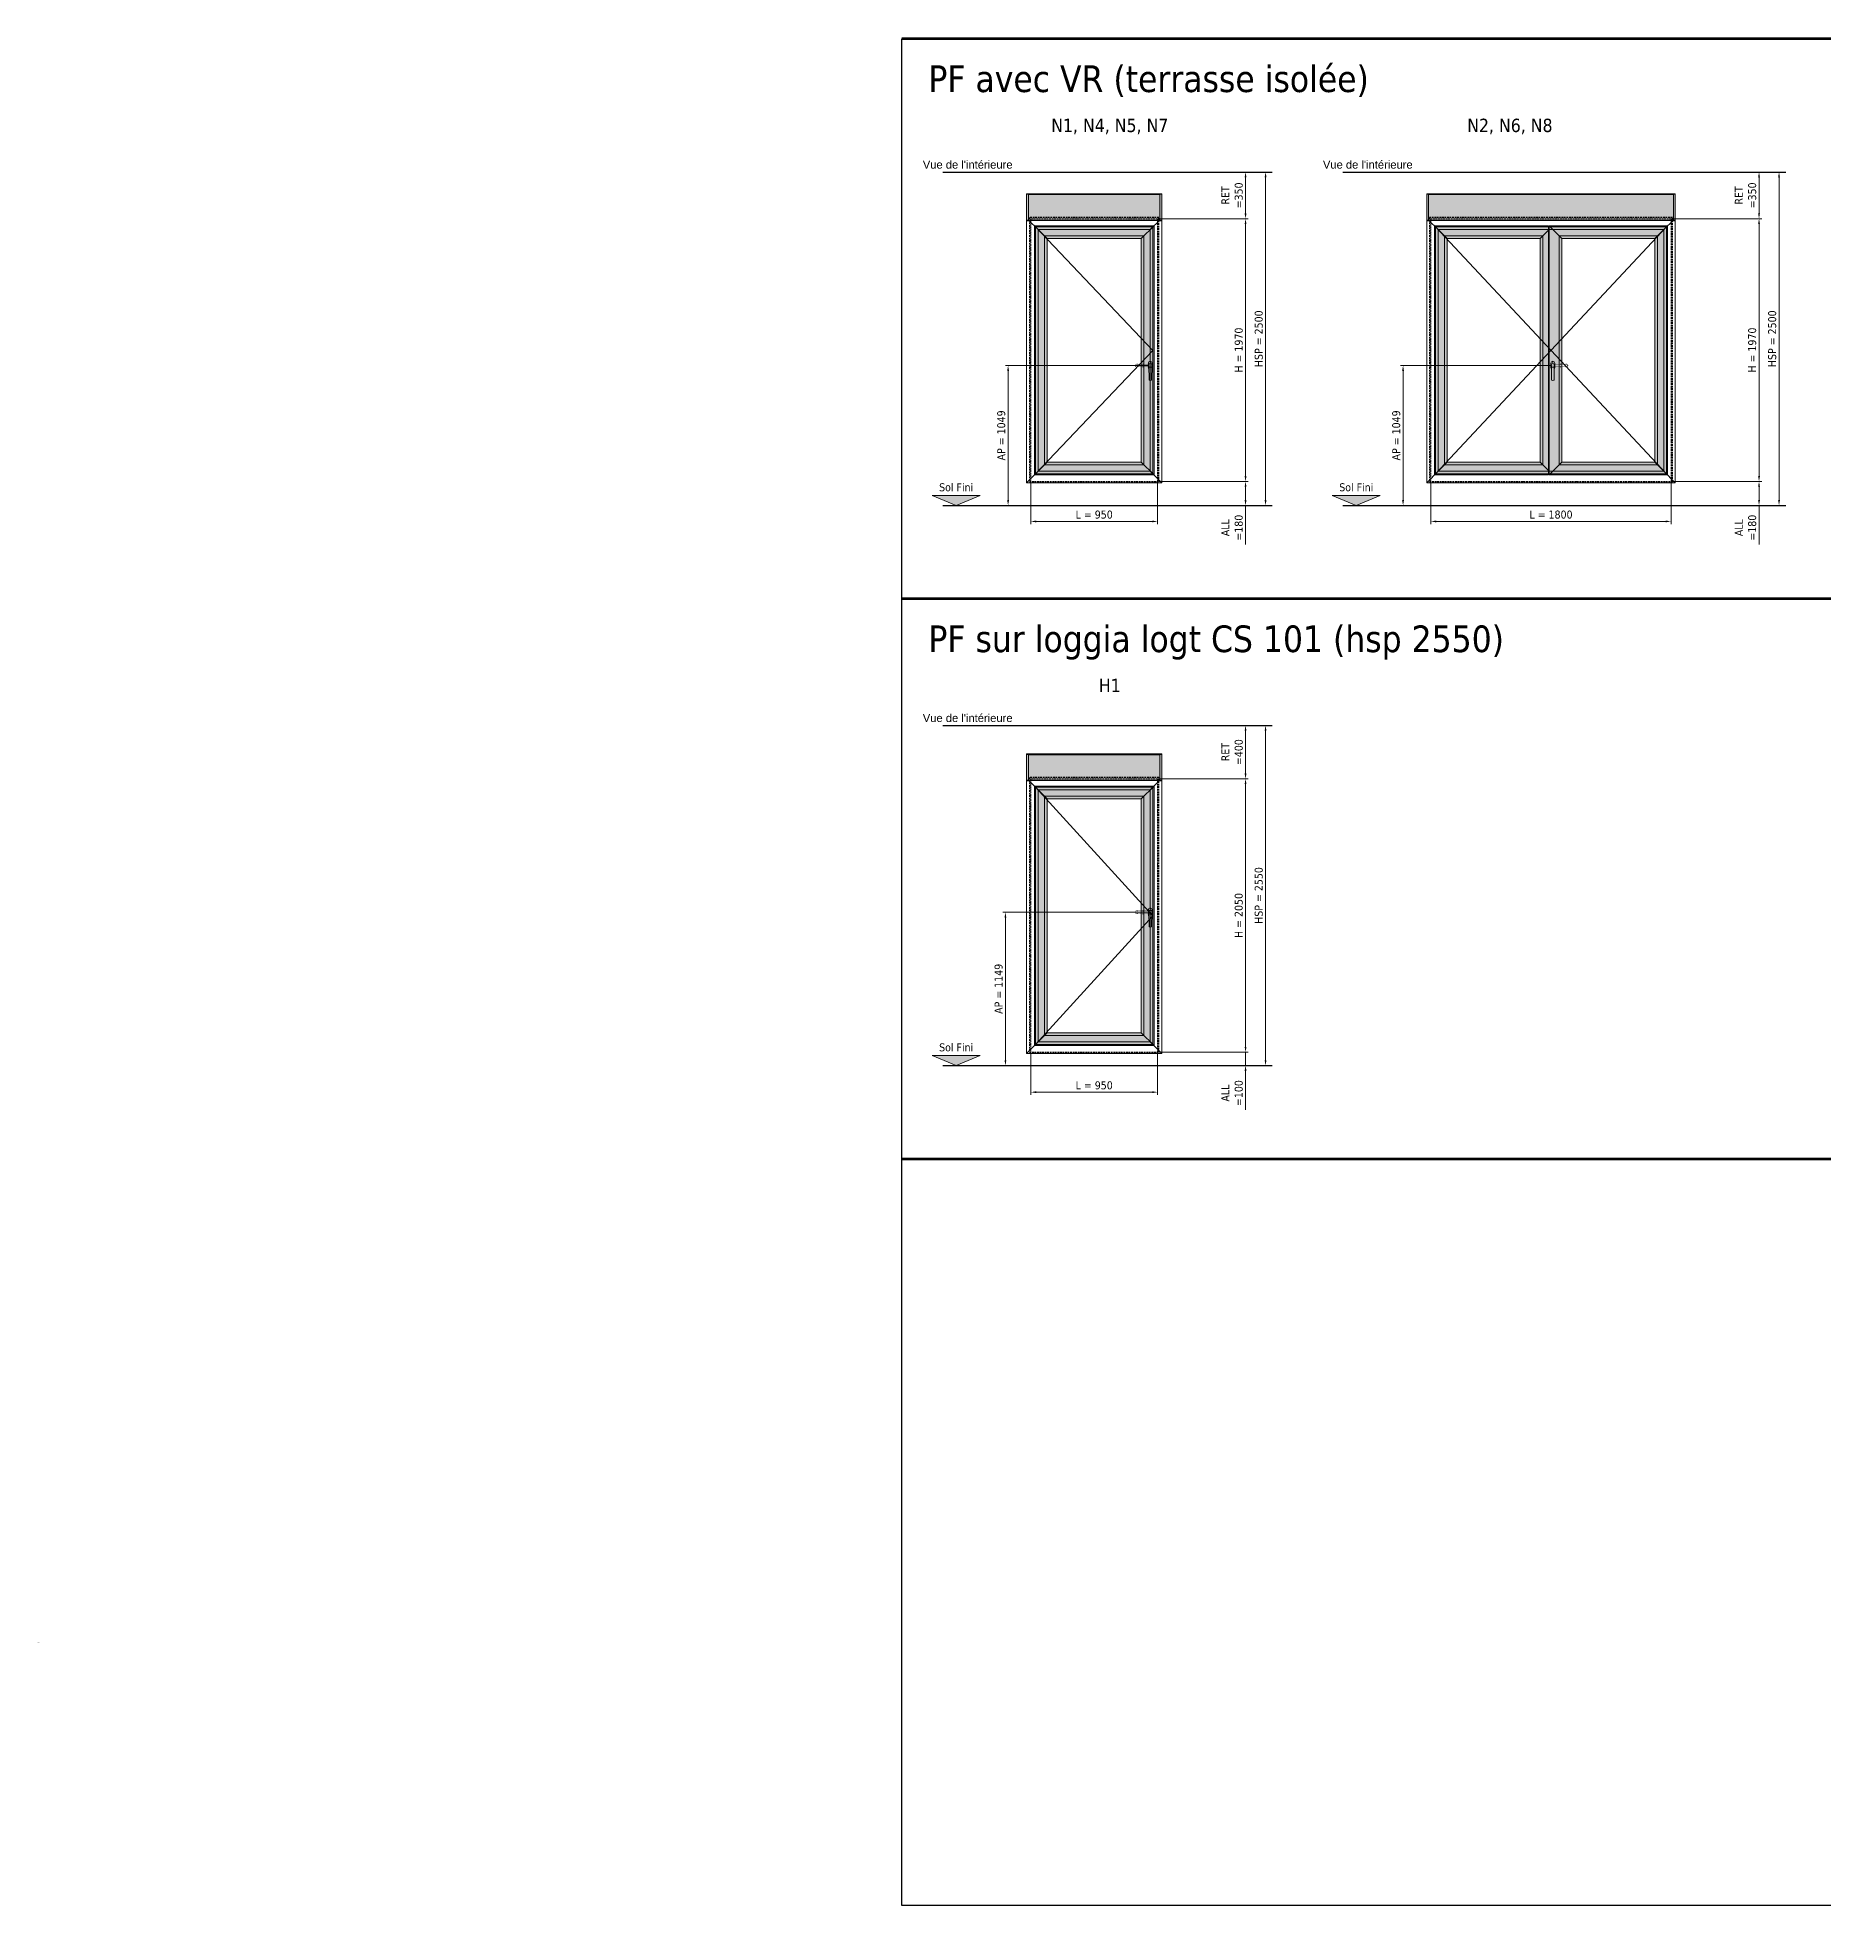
# Model space of a CAD drawing. Header units: millimetres. Extents: x -20000 to 230000, y -17405 to 24510.
# Drawn here: x 24019 to 37412, y 10500 to 24510 of the extents above; entities that cross this region are included whole.
import ezdxf
from ezdxf.enums import TextEntityAlignment as Align

# ---------------------------------------------------------------- set-up
doc = ezdxf.new("R2010")
doc.units = ezdxf.units.MM
doc.header["$PDMODE"] = 35
doc.header["$PDSIZE"] = 0.5
for name, pattern in [('ACAD_ISO07W100', [3, 0, -3]), ('AXES', [50.8, 31.75, -6.35, 6.35, -6.35]), ('CACHE', [9.525, 6.35, -3.175]), ('POINTILLE', [6.35, 0, -6.35])]:
    doc.linetypes.add(name, pattern=pattern)
doc.layers.get('0').update_dxf_attribs({"lineweight": 13})
doc.layers.get('Defpoints').update_dxf_attribs({"true_color": 0xc2a584})
doc.layers.add('0 - Invisible', color=43, linetype='Continuous', lineweight=0, plot=False)
doc.layers.add('Non visible', color=163, linetype='Continuous', lineweight=25, plot=False)
for name, color, linetype, lineweight in [('1 - Axe', 1, 'AXES', 0), ('1 - BETON', 251, 'Continuous', 25), ('1 - Cotation', 32, 'Continuous', 13), ('1 - Isolant', 132, 'Continuous', 13), ('1 - PVC', 7, 'Continuous', 13), ('1 - Texte', 7, 'Continuous', 13), ('Repère coupe et élévation', 145, 'Continuous', 13), ('Texte', 7, 'Continuous', 13)]:
    doc.layers.add(name, color=color, linetype=linetype, lineweight=lineweight)
doc.layers.add('1 - Cache', color=7, linetype='Continuous', lineweight=0, true_color=0xffffff)
doc.styles.get("Standard").update_dxf_attribs({"font": 'ARIALUNI.TTF'})
doc.styles.add('Texte Poralu', font='tahomabd.ttf')
doc.dimstyles.new('100 - 5000', dxfattribs={"dimtxt": 60, "dimasz": 40, "dimexe": 20, "dimexo": 10, "dimgap": 20, "dimtad": 1, "dimdec": 1, "dimtxsty": 'Texte Poralu', "dimcen": 40, "dimazin": 0, "dimtfac": 1, "dimtdec": 1, "dimtmove": 0, "dimatfit": 3, "dimfxl": 1, "dimarcsym": 0})

# ---------------------------------------------------------------- blocks, each defined once
blk = doc.blocks.new('Règle pour élévation')
at = {"const_width": 20}
blk.add_lwpolyline([(0, 0), (20250, 0)], dxfattribs=at)
at = {"layer": 'Defpoints', "color": 2}
for p in [(500, 0), (1000, 0), (1500, 0), (2000, 0), (2500, 0), (3000, 0), (3500, 0), (4000, 0), (4500, 0), (5000, 0), (5500, 0), (6000, 0), (6500, 0), (7000, 0), (7500, 0), (8000, 0), (8500, 0), (9000, 0), (9500, 0), (10000, 0), (10500, 0), (11000, 0), (11500, 0), (12000, 0), (12500, 0), (13000, 0), (13500, 0), (14000, 0), (14500, 0), (15000, 0), (15500, 0), (16000, 0), (16500, 0), (17000, 0), (17500, 0), (18000, 0), (18500, 0), (19000, 0), (19500, 0), (20000, 0)]:
    blk.add_point(p, dxfattribs=at)
blk = doc.blocks.new('Cartouche - Indice B')
at = {"insert": (0, 0), "char_height": 10, "attachment_point": 5, "style": 'Texte Poralu'}
blk.add_mtext('B', dxfattribs=at)
blk = doc.blocks.new('Cartouche - Indice C')
at = {"insert": (0, 0), "char_height": 10, "attachment_point": 5, "style": 'Texte Poralu'}
blk.add_mtext('C', dxfattribs=at)
blk = doc.blocks.new('Cartouche - Indice B - Date')
at = {"insert": (0, 0), "char_height": 1.5, "attachment_point": 5, "style": 'Texte Poralu'}
blk.add_mtext('05/06/2015', dxfattribs=at)
blk = doc.blocks.new('Cartouche - Indice C - Date')
at = {"insert": (0, 0), "char_height": 10, "attachment_point": 5, "style": 'Texte Poralu'}
blk.add_mtext('25/09/2015', dxfattribs=at)
blk = doc.blocks.new('Cartouche - Indice B - Projeteur')
at = {"insert": (0, 0), "char_height": 10, "attachment_point": 5, "style": 'Texte Poralu'}
blk.add_mtext('M. Branchu', dxfattribs=at)
blk = doc.blocks.new('Cartouche - Indice C - Projeteur')
at = {"insert": (0, 0), "char_height": 10, "attachment_point": 5, "style": 'Texte Poralu'}
blk.add_mtext('M. Branchu', dxfattribs=at)
blk = doc.blocks.new('*D1903')
at = {"layer": '1 - Cotation', "color": 0, "lineweight": -2, "transparency": 16777216}
for p, q in [((2710, 2500), (2700, 2500)), ((2720, 2460), (2720, 40)), ((2710, 0), (2700, 0))]:
    blk.add_line(p, q, dxfattribs=at)
at = {"layer": '1 - Cotation', "color": 0, "transparency": 16777216}
for points in [[(2713, 2460), (2727, 2460), (2720, 2500)], [(2713, 40), (2727, 40), (2720, 0)]]:
    blk.add_solid(points, dxfattribs=at)
at = {"layer": 'Defpoints', "color": 0, "transparency": 16777216}
for p in [(2720, 2500), (2720, 0), (2720, 0)]:
    blk.add_point(p, dxfattribs=at)
at = {"layer": '1 - Cotation', "color": 0, "transparency": 16777216, "insert": (2669, 1250), "char_height": 60, "attachment_point": 5, "rotation": 90, "style": 'Texte Poralu'}
blk.add_mtext('HSP = 2500', dxfattribs=at)
blk = doc.blocks.new('*D1904')
at = {"layer": '1 - Cotation', "color": 0, "lineweight": -2, "transparency": 16777216}
for p, q in [((1920, 180), (2590, 180)), ((2560, 0), (2550, 0)), ((2570, 140), (2570, 40)), ((2570, 0), (2570, -293))]:
    blk.add_line(p, q, dxfattribs=at)
at = {"layer": '1 - Cotation', "color": 0, "transparency": 16777216}
for points in [[(2563, 140), (2577, 140), (2570, 180)], [(2563, 40), (2577, 40), (2570, 0)]]:
    blk.add_solid(points, dxfattribs=at)
at = {"layer": 'Defpoints', "color": 0, "transparency": 16777216}
for p in [(1910, 180), (2570, 0), (2570, 0)]:
    blk.add_point(p, dxfattribs=at)
at = {"layer": '1 - Cotation', "color": 0, "transparency": 16777216, "insert": (2469, -167), "char_height": 60, "attachment_point": 5, "rotation": 90, "style": 'Texte Poralu'}
blk.add_mtext('ALL\\P=180', dxfattribs=at)
blk = doc.blocks.new('*D1905')
at = {"layer": '1 - Cotation', "color": 0, "lineweight": -2, "transparency": 16777216}
for p, q in [((1920, 2150), (2590, 2150)), ((2570, 220), (2570, 2110)), ((1920, 180), (2590, 180))]:
    blk.add_line(p, q, dxfattribs=at)
at = {"layer": '1 - Cotation', "color": 0, "transparency": 16777216}
for points in [[(2563, 2110), (2577, 2110), (2570, 2150)], [(2563, 220), (2577, 220), (2570, 180)]]:
    blk.add_solid(points, dxfattribs=at)
at = {"layer": 'Defpoints', "color": 0, "transparency": 16777216}
for p in [(1910, 2150), (2570, 2150), (1910, 180)]:
    blk.add_point(p, dxfattribs=at)
at = {"layer": '1 - Cotation', "color": 0, "transparency": 16777216, "insert": (2519, 1165), "char_height": 60, "attachment_point": 5, "rotation": 90, "style": 'Texte Poralu'}
blk.add_mtext('H = 1970', dxfattribs=at)
blk = doc.blocks.new('*D1906')
at = {"layer": '1 - Cotation', "color": 0, "lineweight": -2, "transparency": 16777216}
for p, q in [((2560, 2500), (2550, 2500)), ((2570, 2460), (2570, 2190)), ((1930, 2150), (2590, 2150))]:
    blk.add_line(p, q, dxfattribs=at)
at = {"layer": '1 - Cotation', "color": 0, "transparency": 16777216}
for points in [[(2563, 2460), (2577, 2460), (2570, 2500)], [(2563, 2190), (2577, 2190), (2570, 2150)]]:
    blk.add_solid(points, dxfattribs=at)
at = {"layer": 'Defpoints', "color": 0, "transparency": 16777216}
for p in [(2570, 2500), (1920, 2150), (2570, 2150)]:
    blk.add_point(p, dxfattribs=at)
at = {"layer": '1 - Cotation', "color": 0, "transparency": 16777216, "insert": (2469, 2325), "char_height": 60, "attachment_point": 5, "rotation": 90, "style": 'Texte Poralu'}
blk.add_mtext('RET\\P=350', dxfattribs=at)
blk = doc.blocks.new('*U157')
blk.add_hatch(color=256).paths.add_polyline_path([(0, 0), (180, 75), (-180, 75)])
blk.add_lwpolyline([(0, 0), (180, 75), (-180, 75), (0, 0)])
at = {"layer": 'Texte', "insert": (0, 105), "char_height": 60, "attachment_point": 8, "style": 'Texte Poralu'}
blk.add_mtext('Sol Fini', dxfattribs=at)
blk = doc.blocks.new('*D1907')
at = {"layer": '1 - Cotation', "color": 0, "lineweight": -2, "transparency": 16777216}
for p, q in [((960, 170), (960, -140)), ((1910, 170), (1910, -140)), ((1870, -120), (1000, -120))]:
    blk.add_line(p, q, dxfattribs=at)
at = {"layer": '1 - Cotation', "color": 0, "transparency": 16777216}
for points in [[(1000, -113), (1000, -127), (960, -120)], [(1870, -113), (1870, -127), (1910, -120)]]:
    blk.add_solid(points, dxfattribs=at)
at = {"layer": 'Defpoints', "color": 0, "transparency": 16777216}
for p in [(960, 180), (1910, 180), (960, -120)]:
    blk.add_point(p, dxfattribs=at)
at = {"layer": '1 - Cotation', "color": 0, "transparency": 16777216, "insert": (1435, -69), "char_height": 60, "attachment_point": 5, "style": 'Texte Poralu'}
blk.add_mtext('L = 950', dxfattribs=at)
blk = doc.blocks.new('Rep_châssis')
at = {"style": 'Texte Poralu'}
blk.add_attdef('REP_CHASSIS', text='', height=100, dxfattribs=at).set_placement((0, 0), align=Align.MIDDLE_CENTER)
blk = doc.blocks.new('*U1920')
at = {"layer": '1 - Cache'}
blk.add_hatch(color=256, dxfattribs=at).paths.add_polyline_path([(-32, 1955), (-32, 2157), (982, 2157), (982, 1955), (968, 1955), (968, 1957), (-18, 1957), (-18, 1955)])
at = {"layer": '0 - Invisible'}
blk.add_lwpolyline([(-32, 1955), (-32, 2157), (982, 2157), (982, 1955), (968, 1955), (968, 1957), (-18, 1957), (-18, 1955), (-32, 1955)], dxfattribs=at)
at = {"layer": '0 - Invisible', "linetype": 'POINTILLE'}
blk.add_lwpolyline([(950, 1970), (0, 1970), (0, 0), (950, 0)], close=True, dxfattribs=at)
at = {"layer": '1 - PVC'}
for p, q in [((55, 1888), (-18, 1960)), ((895, 1888), (968, 1960)), ((55, 77), (-32, -10)), ((895, 77), (982, -10))]:
    blk.add_line(p, q, dxfattribs=at)
for points in [[(-32, 2153), (-32, 2157), (982, 2157), (982, 2153)], [(-18, 2151), (968, 2151)], [(968, 1957), (-18, 1957)]]:
    blk.add_lwpolyline(points, dxfattribs=at)
for points in [[(-32, 2153), (-18, 2153), (-18, 1955), (-32, 1955)], [(982, 2153), (968, 2153), (968, 1955), (982, 1955)], [(-32, -10), (982, -10), (982, 1960), (-32, 1960)], [(35, 57), (915, 57), (915, 1908), (35, 1908)], [(55, 77), (895, 77), (895, 1888), (55, 1888)]]:
    blk.add_lwpolyline(points, close=True, dxfattribs=at)
blk = doc.blocks.new('*U1923')
at = {"layer": '1 - Cache'}
h = blk.add_hatch(color=256, dxfattribs=at)
h.paths.add_polyline_path([(-8, -8), (889, -8), (889, 1859), (-8, 1859)])
h.paths.add_polyline_path([(87, 87), (794, 87), (794, 1764), (87, 1764)], flags=16)
at = {"layer": '0 - Invisible', "linetype": 'POINTILLE'}
blk.add_lwpolyline([(0, 0), (881, 0), (881, 1851), (0, 1851)], close=True, dxfattribs=at)
at = {"layer": '1 - PVC'}
for p, q in [((-8, 1859), (87, 1764)), ((794, 1764), (889, 1859)), ((-8, -8), (87, 87)), ((794, 87), (889, -8))]:
    blk.add_line(p, q, dxfattribs=at)
for points in [[(-8, -8), (889, -8), (889, 1859), (-8, 1859)], [(67, 67), (814, 67), (814, 1784), (67, 1784)], [(87, 87), (794, 87), (794, 1764), (87, 1764)]]:
    blk.add_lwpolyline(points, close=True, dxfattribs=at)
blk = doc.blocks.new('*U1924')
at = {"layer": '0 - Invisible', "linetype": 'POINTILLE'}
blk.add_lwpolyline([(0, 0), (881, 0), (881, 1851), (0, 1851)], close=True, dxfattribs=at)
at = {"layer": '1 - Axe', "color": 5, "linetype": 'ByBlock'}
blk.add_lwpolyline([(0, 1851), (881, 925.5), (0, 0)], dxfattribs=at)
blk = doc.blocks.new('*U156')
at = {"color": 253, "linetype": 'ACAD_ISO07W100', "lineweight": -2, "ltscale": 0.25}
for p, q in [((28, 11), (135, 10)), ((28, -11), (135, -10))]:
    blk.add_line(p, q, dxfattribs=at)
for centre, radius, start, end in [((135, 8), 2, 37.5519, 89.2293), ((125, 0), 14.4, 322.4481, 37.5519), ((135, -8), 2, 270.7707, 322.4481)]:
    blk.add_arc(centre, radius, start, end, dxfattribs=at)
blk.add_ellipse((28, 0), major_axis=(-16.5, 0), ratio=0.757576, start_param=4.199407, end_param=8.366964, dxfattribs=at)
at = {"layer": '0 - Invisible'}
blk.add_point((28, 0), dxfattribs=at)
at = {"layer": '1 - PVC'}
for p, q in [((14, 18), (14, -18)), ((17, 0), (18, -107)), ((28, 26), (28, 25)), ((28, 23), (28, 24)), ((39, 0), (37, -107)), ((42, -18), (42, 18))]:
    blk.add_line(p, q, dxfattribs=at)
blk.add_lwpolyline([(27, 26), (26, 25), (27, 23), (28, 23), (29, 25), (28, 26)], close=True, dxfattribs=at)
for centre, radius, start, end in [((28, 18), 14, 0, 180), ((28, -18), 14, 180, 220.608), ((20, -107), 2, 180.7707, 232.4481), ((28, -97), 14.4, 232.4481, 307.5519), ((35, -107), 2, 307.5519, 359.2293), ((28, -18), 14, 319.392, 0)]:
    blk.add_arc(centre, radius, start, end, dxfattribs=at)
blk.add_ellipse((28, 0), major_axis=(0, 16.5), ratio=0.757576, start_param=4.199407, end_param=8.366964, dxfattribs=at)
blk = doc.blocks.new('*D1927')
at = {"layer": '1 - Texte', "color": 0, "lineweight": -2, "transparency": 16777216}
for p, q in [((-38, 820), (-1114, 820)), ((-1094, 780), (-1094, -189)), ((-1104, -229), (-1114, -229))]:
    blk.add_line(p, q, dxfattribs=at)
at = {"layer": '1 - Texte', "color": 0, "transparency": 16777216}
for points in [[(-1101, 780), (-1087, 780), (-1094, 820)], [(-1101, -189), (-1087, -189), (-1094, -229)]]:
    blk.add_solid(points, dxfattribs=at)
at = {"layer": 'Defpoints', "color": 0, "transparency": 16777216}
for p in [(-28, 820), (-1094, -229), (-1094, -229)]:
    blk.add_point(p, dxfattribs=at)
at = {"layer": '1 - Texte', "color": 0, "transparency": 16777216, "insert": (-1145, 296), "char_height": 60, "attachment_point": 5, "rotation": 90, "style": 'Texte Poralu'}
blk.add_mtext('AP = 1049', dxfattribs=at)
blk = doc.blocks.new('*D1929')
at = {"layer": '1 - Cotation', "color": 0, "lineweight": -2, "transparency": 16777216}
for p, q in [((3560, 2500), (3550, 2500)), ((3570, 2460), (3570, 40)), ((3560, 0), (3550, 0))]:
    blk.add_line(p, q, dxfattribs=at)
at = {"layer": '1 - Cotation', "color": 0, "transparency": 16777216}
for points in [[(3563, 2460), (3577, 2460), (3570, 2500)], [(3563, 40), (3577, 40), (3570, 0)]]:
    blk.add_solid(points, dxfattribs=at)
at = {"layer": 'Defpoints', "color": 0, "transparency": 16777216}
for p in [(3570, 2500), (3570, 0), (3570, 0)]:
    blk.add_point(p, dxfattribs=at)
at = {"layer": '1 - Cotation', "color": 0, "transparency": 16777216, "insert": (3519, 1250), "char_height": 60, "attachment_point": 5, "rotation": 90, "style": 'Texte Poralu'}
blk.add_mtext('HSP = 2500', dxfattribs=at)
blk = doc.blocks.new('*D1930')
at = {"layer": '1 - Cotation', "color": 0, "lineweight": -2, "transparency": 16777216}
for p, q in [((2770, 180), (3440, 180)), ((3410, 0), (3400, 0)), ((3420, 140), (3420, 40)), ((3420, 0), (3420, -293))]:
    blk.add_line(p, q, dxfattribs=at)
at = {"layer": '1 - Cotation', "color": 0, "transparency": 16777216}
for points in [[(3413, 140), (3427, 140), (3420, 180)], [(3413, 40), (3427, 40), (3420, 0)]]:
    blk.add_solid(points, dxfattribs=at)
at = {"layer": 'Defpoints', "color": 0, "transparency": 16777216}
for p in [(2760, 180), (3420, 0), (3420, 0)]:
    blk.add_point(p, dxfattribs=at)
at = {"layer": '1 - Cotation', "color": 0, "transparency": 16777216, "insert": (3319, -167), "char_height": 60, "attachment_point": 5, "rotation": 90, "style": 'Texte Poralu'}
blk.add_mtext('ALL\\P=180', dxfattribs=at)
blk = doc.blocks.new('*D1931')
at = {"layer": '1 - Cotation', "color": 0, "lineweight": -2, "transparency": 16777216}
for p, q in [((2770, 2150), (3440, 2150)), ((3420, 220), (3420, 2110)), ((2770, 180), (3440, 180))]:
    blk.add_line(p, q, dxfattribs=at)
at = {"layer": '1 - Cotation', "color": 0, "transparency": 16777216}
for points in [[(3413, 2110), (3427, 2110), (3420, 2150)], [(3413, 220), (3427, 220), (3420, 180)]]:
    blk.add_solid(points, dxfattribs=at)
at = {"layer": 'Defpoints', "color": 0, "transparency": 16777216}
for p in [(2760, 2150), (3420, 2150), (2760, 180)]:
    blk.add_point(p, dxfattribs=at)
at = {"layer": '1 - Cotation', "color": 0, "transparency": 16777216, "insert": (3369, 1165), "char_height": 60, "attachment_point": 5, "rotation": 90, "style": 'Texte Poralu'}
blk.add_mtext('H = 1970', dxfattribs=at)
blk = doc.blocks.new('*D1932')
at = {"layer": '1 - Cotation', "color": 0, "lineweight": -2, "transparency": 16777216}
for p, q in [((3410, 2500), (3400, 2500)), ((3420, 2460), (3420, 2190)), ((2780, 2150), (3440, 2150))]:
    blk.add_line(p, q, dxfattribs=at)
at = {"layer": '1 - Cotation', "color": 0, "transparency": 16777216}
for points in [[(3413, 2460), (3427, 2460), (3420, 2500)], [(3413, 2190), (3427, 2190), (3420, 2150)]]:
    blk.add_solid(points, dxfattribs=at)
at = {"layer": 'Defpoints', "color": 0, "transparency": 16777216}
for p in [(3420, 2500), (2770, 2150), (3420, 2150)]:
    blk.add_point(p, dxfattribs=at)
at = {"layer": '1 - Cotation', "color": 0, "transparency": 16777216, "insert": (3319, 2325), "char_height": 60, "attachment_point": 5, "rotation": 90, "style": 'Texte Poralu'}
blk.add_mtext('RET\\P=350', dxfattribs=at)
blk = doc.blocks.new('*D1933')
at = {"layer": '1 - Cotation', "color": 0, "lineweight": -2, "transparency": 16777216}
for p, q in [((960, 170), (960, -140)), ((2760, 170), (2760, -140)), ((2720, -120), (1000, -120))]:
    blk.add_line(p, q, dxfattribs=at)
at = {"layer": '1 - Cotation', "color": 0, "transparency": 16777216}
for points in [[(1000, -113), (1000, -127), (960, -120)], [(2720, -113), (2720, -127), (2760, -120)]]:
    blk.add_solid(points, dxfattribs=at)
at = {"layer": 'Defpoints', "color": 0, "transparency": 16777216}
for p in [(960, 180), (2760, 180), (960, -120)]:
    blk.add_point(p, dxfattribs=at)
at = {"layer": '1 - Cotation', "color": 0, "transparency": 16777216, "insert": (1860, -69), "char_height": 60, "attachment_point": 5, "style": 'Texte Poralu'}
blk.add_mtext('L = 1800', dxfattribs=at)
blk = doc.blocks.new('*U1946')
at = {"layer": '1 - Cache'}
blk.add_hatch(color=256, dxfattribs=at).paths.add_polyline_path([(-32, 1955), (-32, 2157), (1832, 2157), (1832, 1955), (1818, 1955), (1818, 1957), (-18, 1957), (-18, 1955)])
at = {"layer": '0 - Invisible'}
blk.add_lwpolyline([(-32, 1955), (-32, 2157), (1832, 2157), (1832, 1955), (1818, 1955), (1818, 1957), (-18, 1957), (-18, 1955), (-32, 1955)], dxfattribs=at)
at = {"layer": '0 - Invisible', "linetype": 'POINTILLE'}
blk.add_lwpolyline([(1800, 1970), (0, 1970), (0, 0), (1800, 0)], close=True, dxfattribs=at)
at = {"layer": '1 - PVC'}
for p, q in [((55, 1888), (-18, 1960)), ((1746, 1888), (1818, 1960)), ((55, 77), (-32, -10)), ((1746, 77), (1832, -10))]:
    blk.add_line(p, q, dxfattribs=at)
for points in [[(-32, 2153), (-32, 2157), (1832, 2157), (1832, 2153)], [(-18, 2151), (1818, 2151)], [(1818, 1957), (-18, 1957)]]:
    blk.add_lwpolyline(points, dxfattribs=at)
for points in [[(-32, 2153), (-18, 2153), (-18, 1955), (-32, 1955)], [(1832, 2153), (1818, 2153), (1818, 1955), (1832, 1955)], [(-32, -10), (1832, -10), (1832, 1960), (-32, 1960)], [(35, 57), (1766, 57), (1766, 1908), (35, 1908)], [(55, 77), (1746, 77), (1746, 1888), (55, 1888)]]:
    blk.add_lwpolyline(points, close=True, dxfattribs=at)
blk = doc.blocks.new('*U1949')
at = {"layer": '1 - Cache'}
h = blk.add_hatch(color=256, dxfattribs=at)
h.dxf.hatch_style = 1
h.paths.add_polyline_path([(-8, 1859), (846.5, 1859), (846.5, -8), (-8, -8)])
h.paths.add_polyline_path([(851.5, -8), (1739, -8), (1739, 1859), (851.5, 1859)])
h.paths.add_polyline_path([(946.5, 87), (1644, 87), (1644, 1764), (946.5, 1764)], flags=16)
h.paths.add_polyline_path([(87, 1764), (784.5, 1764), (784.5, 87), (87, 87)], flags=16)
h = blk.add_hatch(color=256, dxfattribs=at)
h.dxf.hatch_style = 1
h.paths.add_polyline_path([(846.5, 0), (851.5, 0), (851.5, 1851), (846.5, 1851)])
at = {"layer": '0 - Invisible', "linetype": 'POINTILLE'}
blk.add_lwpolyline([(0, 0), (1731, 0), (1731, 1851), (0, 1851)], close=True, dxfattribs=at)
at = {"layer": '1 - PVC'}
for p, q in [((-8, 1859), (87, 1764)), ((784.5, 1764), (851.5, 1831)), ((851.5, 1859), (946.5, 1764)), ((1739, 1859), (1644, 1764)), ((-8, -8), (87, 87)), ((784.5, 87), (851.5, 20)), ((851.5, -8), (946.5, 87)), ((1739, -8), (1644, 87))]:
    blk.add_line(p, q, dxfattribs=at)
for points in [[(-8, 1859), (846.5, 1859), (846.5, -8), (-8, -8)], [(846.5, 0), (851.5, 0), (851.5, 1851), (846.5, 1851)], [(851.5, -8), (1739, -8), (1739, 1859), (851.5, 1859)], [(67, 1784), (804.5, 1784), (804.5, 67), (67, 67)], [(87, 1764), (784.5, 1764), (784.5, 87), (87, 87)], [(926.5, 67), (1664, 67), (1664, 1784), (926.5, 1784)], [(946.5, 87), (1644, 87), (1644, 1764), (946.5, 1764)]]:
    blk.add_lwpolyline(points, close=True, dxfattribs=at)
blk = doc.blocks.new('*U1950')
at = {"layer": '0 - Invisible', "linetype": 'POINTILLE'}
blk.add_lwpolyline([(0, 0), (1731, 0), (1731, 1851), (0, 1851)], close=True, dxfattribs=at)
at = {"layer": '1 - Axe', "color": 5, "linetype": 'ByBlock'}
for p, q in [((0, 1851), (1731, 0)), ((1731, 1851), (0, 0))]:
    blk.add_line(p, q, dxfattribs=at)
blk = doc.blocks.new('*D1953')
at = {"layer": '1 - Texte', "color": 0, "lineweight": -2, "transparency": 16777216}
for p, q in [((18, 820), (-1115, 820)), ((-1095, 780), (-1095, -189)), ((-1105, -229), (-1115, -229))]:
    blk.add_line(p, q, dxfattribs=at)
at = {"layer": '1 - Texte', "color": 0, "transparency": 16777216}
for points in [[(-1102, 780), (-1088, 780), (-1095, 820)], [(-1102, -189), (-1088, -189), (-1095, -229)]]:
    blk.add_solid(points, dxfattribs=at)
at = {"layer": 'Defpoints', "color": 0, "transparency": 16777216}
for p in [(28, 820), (-1095, -229), (-1095, -229)]:
    blk.add_point(p, dxfattribs=at)
at = {"layer": '1 - Texte', "color": 0, "transparency": 16777216, "insert": (-1146, 296), "char_height": 60, "attachment_point": 5, "rotation": 90, "style": 'Texte Poralu'}
blk.add_mtext('AP = 1049', dxfattribs=at)
blk = doc.blocks.new('*D2096')
at = {"layer": '1 - Cotation', "color": 0, "lineweight": -2, "transparency": 16777216}
for p, q in [((2710, 2550), (2700, 2550)), ((2720, 2510), (2720, 40)), ((2710, 0), (2700, 0))]:
    blk.add_line(p, q, dxfattribs=at)
at = {"layer": '1 - Cotation', "color": 0, "transparency": 16777216}
for points in [[(2713, 2510), (2727, 2510), (2720, 2550)], [(2713, 40), (2727, 40), (2720, 0)]]:
    blk.add_solid(points, dxfattribs=at)
at = {"layer": 'Defpoints', "color": 0, "transparency": 16777216}
for p in [(2720, 2550), (2720, 0), (2720, 0)]:
    blk.add_point(p, dxfattribs=at)
at = {"layer": '1 - Cotation', "color": 0, "transparency": 16777216, "insert": (2669, 1275), "char_height": 60, "attachment_point": 5, "rotation": 90, "style": 'Texte Poralu'}
blk.add_mtext('HSP = 2550', dxfattribs=at)
blk = doc.blocks.new('*D2097')
at = {"layer": '1 - Cotation', "color": 0, "lineweight": -2, "transparency": 16777216}
for p, q in [((2570, 140), (2570, 180)), ((1920, 100), (2590, 100)), ((2560, 0), (2550, 0)), ((2570, 100), (2570, 0)), ((2570, -40), (2570, -333))]:
    blk.add_line(p, q, dxfattribs=at)
at = {"layer": '1 - Cotation', "color": 0, "transparency": 16777216}
for points in [[(2563, 140), (2577, 140), (2570, 100)], [(2563, -40), (2577, -40), (2570, 0)]]:
    blk.add_solid(points, dxfattribs=at)
at = {"layer": 'Defpoints', "color": 0, "transparency": 16777216}
for p in [(1910, 100), (2570, 0), (2570, 0)]:
    blk.add_point(p, dxfattribs=at)
at = {"layer": '1 - Cotation', "color": 0, "transparency": 16777216, "insert": (2469, -207), "char_height": 60, "attachment_point": 5, "rotation": 90, "style": 'Texte Poralu'}
blk.add_mtext('ALL\\P=100', dxfattribs=at)
blk = doc.blocks.new('*D2098')
at = {"layer": '1 - Cotation', "color": 0, "lineweight": -2, "transparency": 16777216}
for p, q in [((1920, 2150), (2590, 2150)), ((2570, 140), (2570, 2110)), ((1920, 100), (2590, 100))]:
    blk.add_line(p, q, dxfattribs=at)
at = {"layer": '1 - Cotation', "color": 0, "transparency": 16777216}
for points in [[(2563, 2110), (2577, 2110), (2570, 2150)], [(2563, 140), (2577, 140), (2570, 100)]]:
    blk.add_solid(points, dxfattribs=at)
at = {"layer": 'Defpoints', "color": 0, "transparency": 16777216}
for p in [(1910, 2150), (2570, 2150), (1910, 100)]:
    blk.add_point(p, dxfattribs=at)
at = {"layer": '1 - Cotation', "color": 0, "transparency": 16777216, "insert": (2519, 1125), "char_height": 60, "attachment_point": 5, "rotation": 90, "style": 'Texte Poralu'}
blk.add_mtext('H = 2050', dxfattribs=at)
blk = doc.blocks.new('*D2099')
at = {"layer": '1 - Cotation', "color": 0, "lineweight": -2, "transparency": 16777216}
for p, q in [((2560, 2550), (2550, 2550)), ((2570, 2510), (2570, 2190)), ((1930, 2150), (2590, 2150))]:
    blk.add_line(p, q, dxfattribs=at)
at = {"layer": '1 - Cotation', "color": 0, "transparency": 16777216}
for points in [[(2563, 2510), (2577, 2510), (2570, 2550)], [(2563, 2190), (2577, 2190), (2570, 2150)]]:
    blk.add_solid(points, dxfattribs=at)
at = {"layer": 'Defpoints', "color": 0, "transparency": 16777216}
for p in [(2570, 2550), (1920, 2150), (2570, 2150)]:
    blk.add_point(p, dxfattribs=at)
at = {"layer": '1 - Cotation', "color": 0, "transparency": 16777216, "insert": (2469, 2350), "char_height": 60, "attachment_point": 5, "rotation": 90, "style": 'Texte Poralu'}
blk.add_mtext('RET\\P=400', dxfattribs=at)
blk = doc.blocks.new('*D2100')
at = {"layer": '1 - Cotation', "color": 0, "lineweight": -2, "transparency": 16777216}
for p, q in [((960, 90), (960, -220)), ((1910, 90), (1910, -220)), ((1870, -200), (1000, -200))]:
    blk.add_line(p, q, dxfattribs=at)
at = {"layer": '1 - Cotation', "color": 0, "transparency": 16777216}
for points in [[(1000, -193), (1000, -207), (960, -200)], [(1870, -193), (1870, -207), (1910, -200)]]:
    blk.add_solid(points, dxfattribs=at)
at = {"layer": 'Defpoints', "color": 0, "transparency": 16777216}
for p in [(960, 100), (1910, 100), (960, -200)]:
    blk.add_point(p, dxfattribs=at)
at = {"layer": '1 - Cotation', "color": 0, "transparency": 16777216, "insert": (1435, -149), "char_height": 60, "attachment_point": 5, "style": 'Texte Poralu'}
blk.add_mtext('L = 950', dxfattribs=at)
blk = doc.blocks.new('*U2113')
at = {"layer": '1 - Cache'}
blk.add_hatch(color=256, dxfattribs=at).paths.add_polyline_path([(-32, 2035), (-32, 2237), (982, 2237), (982, 2035), (968, 2035), (968, 2037), (-18, 2037), (-18, 2035)])
at = {"layer": '0 - Invisible'}
blk.add_lwpolyline([(-32, 2035), (-32, 2237), (982, 2237), (982, 2035), (968, 2035), (968, 2037), (-18, 2037), (-18, 2035), (-32, 2035)], dxfattribs=at)
at = {"layer": '0 - Invisible', "linetype": 'POINTILLE'}
blk.add_lwpolyline([(950, 2050), (0, 2050), (0, 0), (950, 0)], close=True, dxfattribs=at)
at = {"layer": '1 - PVC'}
for p, q in [((55, 1968), (-18, 2040)), ((895, 1968), (968, 2040)), ((55, 77), (-32, -10)), ((895, 77), (982, -10))]:
    blk.add_line(p, q, dxfattribs=at)
for points in [[(-32, 2233), (-32, 2237), (982, 2237), (982, 2233)], [(-18, 2231), (968, 2231)], [(968, 2037), (-18, 2037)]]:
    blk.add_lwpolyline(points, dxfattribs=at)
for points in [[(-32, 2233), (-18, 2233), (-18, 2035), (-32, 2035)], [(982, 2233), (968, 2233), (968, 2035), (982, 2035)], [(-32, -10), (982, -10), (982, 2040), (-32, 2040)], [(35, 57), (915, 57), (915, 1988), (35, 1988)], [(55, 77), (895, 77), (895, 1968), (55, 1968)]]:
    blk.add_lwpolyline(points, close=True, dxfattribs=at)
blk = doc.blocks.new('*U2116')
at = {"layer": '1 - Cache'}
h = blk.add_hatch(color=256, dxfattribs=at)
h.paths.add_polyline_path([(-8, -8), (889, -8), (889, 1939), (-8, 1939)])
h.paths.add_polyline_path([(87, 87), (794, 87), (794, 1844), (87, 1844)], flags=16)
at = {"layer": '0 - Invisible', "linetype": 'POINTILLE'}
blk.add_lwpolyline([(0, 0), (881, 0), (881, 1931), (0, 1931)], close=True, dxfattribs=at)
at = {"layer": '1 - PVC'}
for p, q in [((-8, 1939), (87, 1844)), ((794, 1844), (889, 1939)), ((-8, -8), (87, 87)), ((794, 87), (889, -8))]:
    blk.add_line(p, q, dxfattribs=at)
for points in [[(-8, -8), (889, -8), (889, 1939), (-8, 1939)], [(67, 67), (814, 67), (814, 1864), (67, 1864)], [(87, 87), (794, 87), (794, 1844), (87, 1844)]]:
    blk.add_lwpolyline(points, close=True, dxfattribs=at)
blk = doc.blocks.new('*U2117')
at = {"layer": '0 - Invisible', "linetype": 'POINTILLE'}
blk.add_lwpolyline([(0, 0), (881, 0), (881, 1931), (0, 1931)], close=True, dxfattribs=at)
at = {"layer": '1 - Axe', "color": 5, "linetype": 'ByBlock'}
blk.add_lwpolyline([(0, 1931), (881, 965.5), (0, 0)], dxfattribs=at)
blk = doc.blocks.new('*D2120')
at = {"layer": '1 - Texte', "color": 0, "lineweight": -2, "transparency": 16777216}
for p, q in [((-38, 1000), (-1134, 1000)), ((-1114, 960), (-1114, -109)), ((-1124, -149), (-1134, -149))]:
    blk.add_line(p, q, dxfattribs=at)
at = {"layer": '1 - Texte', "color": 0, "transparency": 16777216}
for points in [[(-1121, 960), (-1107, 960), (-1114, 1000)], [(-1121, -109), (-1107, -109), (-1114, -149)]]:
    blk.add_solid(points, dxfattribs=at)
at = {"layer": 'Defpoints', "color": 0, "transparency": 16777216}
for p in [(-28, 1000), (-1114, -149), (-1114, -149)]:
    blk.add_point(p, dxfattribs=at)
at = {"layer": '1 - Texte', "color": 0, "transparency": 16777216, "insert": (-1165, 426), "char_height": 60, "attachment_point": 5, "rotation": 90, "style": 'Texte Poralu'}
blk.add_mtext('AP = 1149', dxfattribs=at)
blk = doc.blocks.new('*U1902')
at = {"layer": '1 - BETON'}
for p, q in [((300, 2500), (2770, 2500)), ((300, 0), (2770, 0))]:
    blk.add_line(p, q, dxfattribs=at)
at = {"layer": '1 - BETON', "linetype": 'ByBlock', "ltscale": 2}
blk.add_lwpolyline([(950, 180), (1920, 180), (1920, 2160), (950, 2160)], close=True, dxfattribs=at)
at = {"layer": '1 - Isolant', "linetype": 'ByBlock', "ltscale": 2}
blk.add_lwpolyline([(1910, 180), (1910, 180), (1910, 2150), (960, 2150), (960, 180)], dxfattribs=at)
blk.add_blockref('*U157', (400, 0))
at = {"insert": (150, 2525), "char_height": 60, "attachment_point": 7}
blk.add_mtext("Vue de l'intérieure", dxfattribs=at)
at = {"layer": '1 - Cotation'}
for base, p1, p2, angle, text, picture, middle in [((2570, 2150), (2570, 2500), (1920, 2150), 90, 'RET\\P=<>', '*D1906', (2468.75, 2325)), ((2720, 0), (2720, 2500), (2720, 0), 90, 'HSP = <>', '*D1903', (2668.77, 1250)), ((2570, 2150), (1910, 180), (1910, 2150), 270, 'H = <>', '*D1905', (2518.77, 1165)), ((2570, 0), (1910, 180), (2570, 0), 90, 'ALL\\P=<>', '*D1904', (2468.63, -166.5))]:
    dim = blk.add_linear_dim(base=base, p1=p1, p2=p2, angle=angle, text=text, dimstyle='100 - 5000', dxfattribs=at)
    dim.commit()
    dim.dimension.update_dxf_attribs({"geometry": picture, "text_midpoint": middle})
dim = blk.add_linear_dim(base=(960, -120), p1=(1910, 180), p2=(960, 180), text='L = <>', dimstyle='100 - 5000', dxfattribs=at)
dim.commit()
dim.dimension.update_dxf_attribs({"geometry": '*D1907', "text_midpoint": (1435, -68.77)})
blk = doc.blocks.new('*U1926')
at = {"xscale": -1}
blk.add_blockref('*U156', (0, 820), dxfattribs=at)
at = {"layer": '1 - Texte'}
dim = blk.add_linear_dim(base=(-1094.14, -229), p1=(-27.64, 820), p2=(-1094.14, -229), angle=90, text='AP = <>', dimstyle='100 - 5000', dxfattribs=at)
dim.commit()
dim.dimension.update_dxf_attribs({"geometry": '*D1927', "text_midpoint": (-1145.37, 295.5)})
blk = doc.blocks.new('*U1928')
at = {"layer": '1 - BETON'}
for p, q in [((300, 2500), (3620, 2500)), ((300, 0), (3620, 0))]:
    blk.add_line(p, q, dxfattribs=at)
at = {"layer": '1 - BETON', "linetype": 'ByBlock', "ltscale": 2}
blk.add_lwpolyline([(950, 180), (2770, 180), (2770, 2160), (950, 2160)], close=True, dxfattribs=at)
at = {"layer": '1 - Isolant', "linetype": 'ByBlock', "ltscale": 2}
blk.add_lwpolyline([(2760, 180), (2760, 180), (2760, 2150), (960, 2150), (960, 180)], dxfattribs=at)
blk.add_blockref('*U157', (400, 0))
at = {"insert": (150, 2525), "char_height": 60, "attachment_point": 7}
blk.add_mtext("Vue de l'intérieure", dxfattribs=at)
at = {"layer": '1 - Cotation'}
for base, p1, p2, angle, text, picture, middle in [((3420, 2150), (3420, 2500), (2770, 2150), 90, 'RET\\P=<>', '*D1932', (3318.75, 2325)), ((3570, 0), (3570, 2500), (3570, 0), 90, 'HSP = <>', '*D1929', (3518.77, 1250)), ((3420, 2150), (2760, 180), (2760, 2150), 270, 'H = <>', '*D1931', (3368.77, 1165)), ((3420, 0), (2760, 180), (3420, 0), 90, 'ALL\\P=<>', '*D1930', (3318.63, -166.5))]:
    dim = blk.add_linear_dim(base=base, p1=p1, p2=p2, angle=angle, text=text, dimstyle='100 - 5000', dxfattribs=at)
    dim.commit()
    dim.dimension.update_dxf_attribs({"geometry": picture, "text_midpoint": middle})
dim = blk.add_linear_dim(base=(960, -120), p1=(2760, 180), p2=(960, 180), text='L = <>', dimstyle='100 - 5000', dxfattribs=at)
dim.commit()
dim.dimension.update_dxf_attribs({"geometry": '*D1933', "text_midpoint": (1860, -68.63)})
blk = doc.blocks.new('*U1952')
blk.add_blockref('*U156', (0, 820))
at = {"layer": '1 - Texte'}
dim = blk.add_linear_dim(base=(-1095.04, -229), p1=(27.64, 820), p2=(-1095.04, -229), angle=90, text='AP = <>', dimstyle='100 - 5000', dxfattribs=at)
dim.commit()
dim.dimension.update_dxf_attribs({"geometry": '*D1953', "text_midpoint": (-1146.27, 295.5)})
blk = doc.blocks.new('*U2095')
at = {"layer": '1 - BETON'}
for p, q in [((300, 2550), (2770, 2550)), ((300, 0), (2770, 0))]:
    blk.add_line(p, q, dxfattribs=at)
at = {"layer": '1 - BETON', "linetype": 'ByBlock', "ltscale": 2}
blk.add_lwpolyline([(950, 100), (1920, 100), (1920, 2160), (950, 2160)], close=True, dxfattribs=at)
at = {"layer": '1 - Isolant', "linetype": 'ByBlock', "ltscale": 2}
blk.add_lwpolyline([(1910, 100), (1910, 100), (1910, 2150), (960, 2150), (960, 100)], dxfattribs=at)
blk.add_blockref('*U157', (400, 0))
at = {"insert": (150, 2575), "char_height": 60, "attachment_point": 7}
blk.add_mtext("Vue de l'intérieure", dxfattribs=at)
at = {"layer": '1 - Cotation'}
for base, p1, p2, angle, text, picture, middle in [((2570, 2150), (2570, 2550), (1920, 2150), 90, 'RET\\P=<>', '*D2099', (2468.77, 2350)), ((2720, 0), (2720, 2550), (2720, 0), 90, 'HSP = <>', '*D2096', (2668.77, 1275)), ((2570, 2150), (1910, 100), (1910, 2150), 270, 'H = <>', '*D2098', (2518.77, 1125)), ((2570, 0), (1910, 100), (2570, 0), 90, 'ALL\\P=<>', '*D2097', (2468.77, -206.5))]:
    dim = blk.add_linear_dim(base=base, p1=p1, p2=p2, angle=angle, text=text, dimstyle='100 - 5000', dxfattribs=at)
    dim.commit()
    dim.dimension.update_dxf_attribs({"geometry": picture, "text_midpoint": middle})
dim = blk.add_linear_dim(base=(960, -200), p1=(1910, 100), p2=(960, 100), text='L = <>', dimstyle='100 - 5000', dxfattribs=at)
dim.commit()
dim.dimension.update_dxf_attribs({"geometry": '*D2100', "text_midpoint": (1435, -148.77)})
blk = doc.blocks.new('*U2119')
at = {"xscale": -1}
blk.add_blockref('*U156', (0, 1000), dxfattribs=at)
at = {"layer": '1 - Texte'}
dim = blk.add_linear_dim(base=(-1114.06, -149), p1=(-27.64, 1000), p2=(-1114.06, -149), angle=90, text='AP = <>', dimstyle='100 - 5000', dxfattribs=at)
dim.commit()
dim.dimension.update_dxf_attribs({"geometry": '*D2120', "text_midpoint": (-1165.25, 425.5)})

msp = doc.modelspace()

# ---------------------------------------------------------------- linework, layer by layer
at = {"layer": 'Non visible'}
msp.add_lwpolyline([(30500, 24500), (50750, 24500), (50750, 11550), (41000, 11550), (41000, 10500), (30500, 10500)], close=True, dxfattribs=at)

# ---------------------------------------------------------------- block references
for name, p in [('Règle pour élévation', (30500, 24500)), ('*U1920', (31468.13, 21180)), ('*U1946', (34468.13, 21180)), ('*U1923', (31502.63, 21237)), ('*U1924', (31502.63, 21237)), ('*U1949', (34502.63, 21237)), ('*U1950', (34502.63, 21237)), ('*U1926', (32391.63, 21229)), ('*U1952', (35354.13, 21229)), ('Règle pour élévation', (30500, 20300)), ('*U2113', (31468.13, 16900)), ('*U2116', (31502.63, 16957)), ('*U2117', (31502.63, 16957)), ('*U2119', (32391.63, 16949)), ('Règle pour élévation', (30500, 16100)), ('Cartouche - Indice B - Date', (24028.92, 12479.24))]:
    msp.add_blockref(name, p)
at = {"linetype": 'CACHE'}
for name, p in [('*U1902', (30508.13, 21000)), ('*U1928', (33508.13, 21000)), ('*U2095', (30508.13, 16800))]:
    msp.add_blockref(name, p, dxfattribs=at)
for name, p, xscale, yscale, zscale in [('Cartouche - Indice C', (24019.67, 12476.24), 0.1499999999999986, 0.1499999999999986, 0.1499999999999986), ('Cartouche - Indice B', (24019.67, 12479.24), 0.15, 0.15, 0.15), ('Cartouche - Indice C - Date', (24028.92, 12476.24), 0.1499999999999986, 0.1499999999999986, 0.1499999999999986), ('Cartouche - Indice B - Projeteur', (24042.42, 12479.24), 0.15, 0.15, 0.15), ('Cartouche - Indice C - Projeteur', (24042.42, 12476.24), 0.1500000000000004, 0.1500000000000004, 0.1500000000000004)]:
    msp.add_blockref(name, p, dxfattribs=dict(xscale=xscale, yscale=yscale, zscale=zscale))
at = {"layer": 'Repère coupe et élévation'}
for p, values in [((32060, 23850), {'REP_CHASSIS': 'N1, N4, N5, N7'}), ((35060, 23850), {'REP_CHASSIS': 'N2, N6, N8'}), ((32060, 19650), {'REP_CHASSIS': 'H1'})]:
    msp.add_blockref('Rep_châssis', p, dxfattribs=at).add_auto_attribs(values)

# ---------------------------------------------------------------- texts
at = {"layer": 'Texte', "char_height": 200, "attachment_point": 1, "style": 'Texte Poralu'}
for s, insert in [('PF avec VR (terrasse isolée)', (30700, 24300)), ('PF sur loggia logt CS 101 (hsp 2550)', (30700, 20100))]:
    msp.add_mtext_dynamic_manual_height_columns(s, width=5059.0673, gutter_width=300, heights=[0], dxfattribs=dict(at, insert=insert))

doc.saveas('drawing.dxf')
